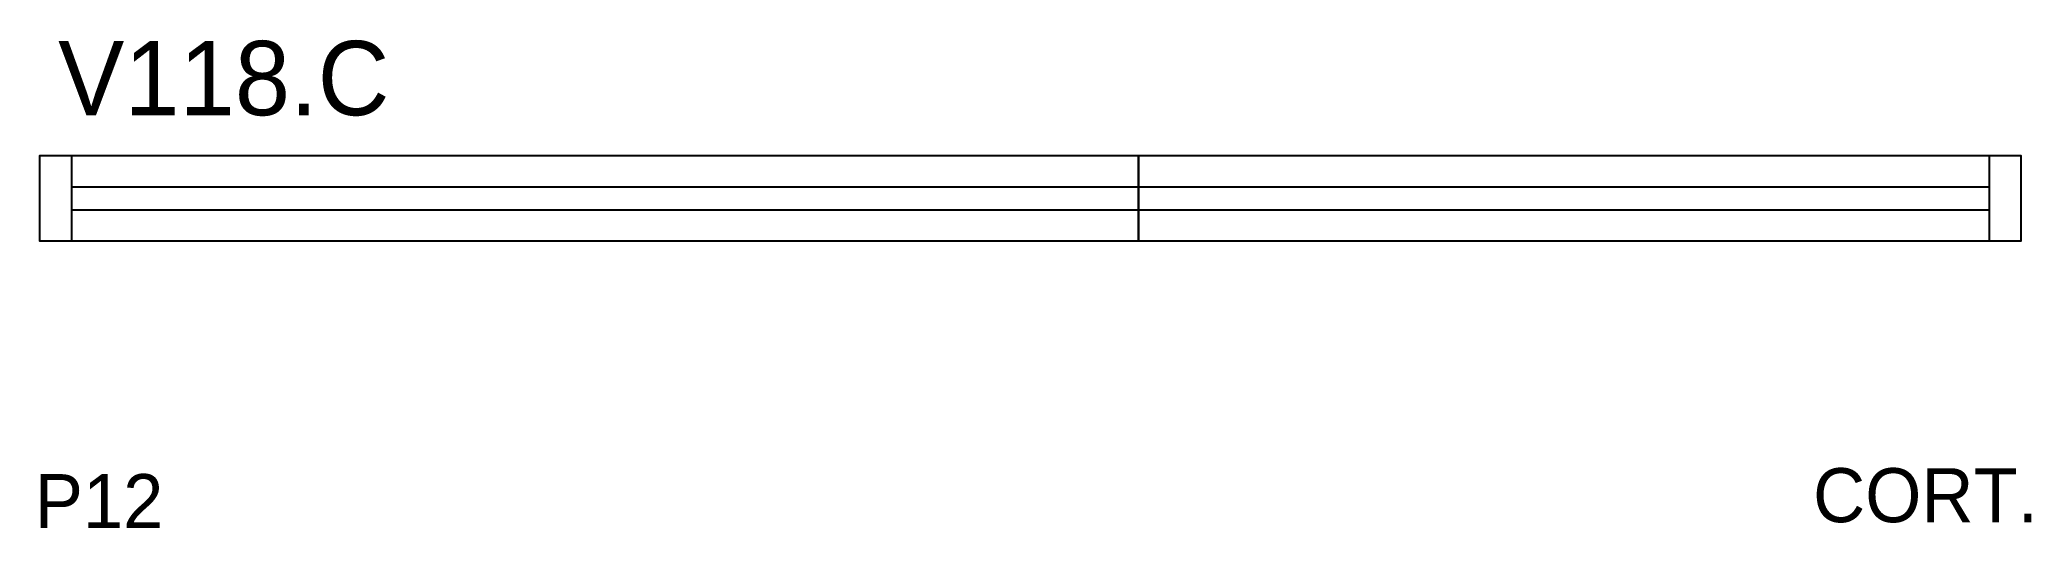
# Model space of a CAD drawing. Header units: metres. Extents: x 2429 to 2871, y 16819 to 16927.
import ezdxf

# ---------------------------------------------------------------- set-up
doc = ezdxf.new("R2010")
doc.units = ezdxf.units.M
for name, color, linetype in [('5', 7, 'Continuous'), ('NOMENCLATURA', 7, 'Continuous'), ('Painéis', 7, 'Continuous'), ('SARR_2.2x7', 7, 'Continuous')]:
    doc.layers.add(name, color=color, linetype=linetype)

msp = doc.modelspace()

# ---------------------------------------------------------------- linework, layer by layer
at = {"layer": 'Painéis', "color": 7, "lineweight": 25}
for points in [[(2673.1, 16882.31), (2429.1, 16882.31), (2429.1, 16901.31), (2673.1, 16901.31)], [(2673.1, 16901.31), (2869.1, 16901.31), (2869.1, 16882.31), (2673.1, 16882.31)]]:
    msp.add_lwpolyline(points, close=True, dxfattribs=at)
at = {"layer": 'SARR_2.2x7', "color": 7, "lineweight": 25}
for p, q in [((2436.1, 16901.31), (2436.1, 16882.31)), ((2862.1, 16901.31), (2862.1, 16882.31)), ((2673.1, 16894.31), (2436.1, 16894.31)), ((2862.1, 16894.31), (2673.1, 16894.31)), ((2436.1, 16889.31), (2673.1, 16889.31)), ((2673.1, 16889.31), (2862.1, 16889.31))]:
    msp.add_line(p, q, dxfattribs=at)

# ---------------------------------------------------------------- texts
at = {"layer": '5', "color": 7, "lineweight": 25}
for s, p in [('P12', (2427.98, 16818.58)), ('CORT.', (2822.96, 16819.9))]:
    msp.add_text(s, height=12, dxfattribs=at).set_placement(p)
at = {"layer": 'NOMENCLATURA', "color": 7, "lineweight": 25}
msp.add_text('V118.C', height=16.5, dxfattribs=at).set_placement((2433.15, 16910.29))

doc.saveas('drawing.dxf')
